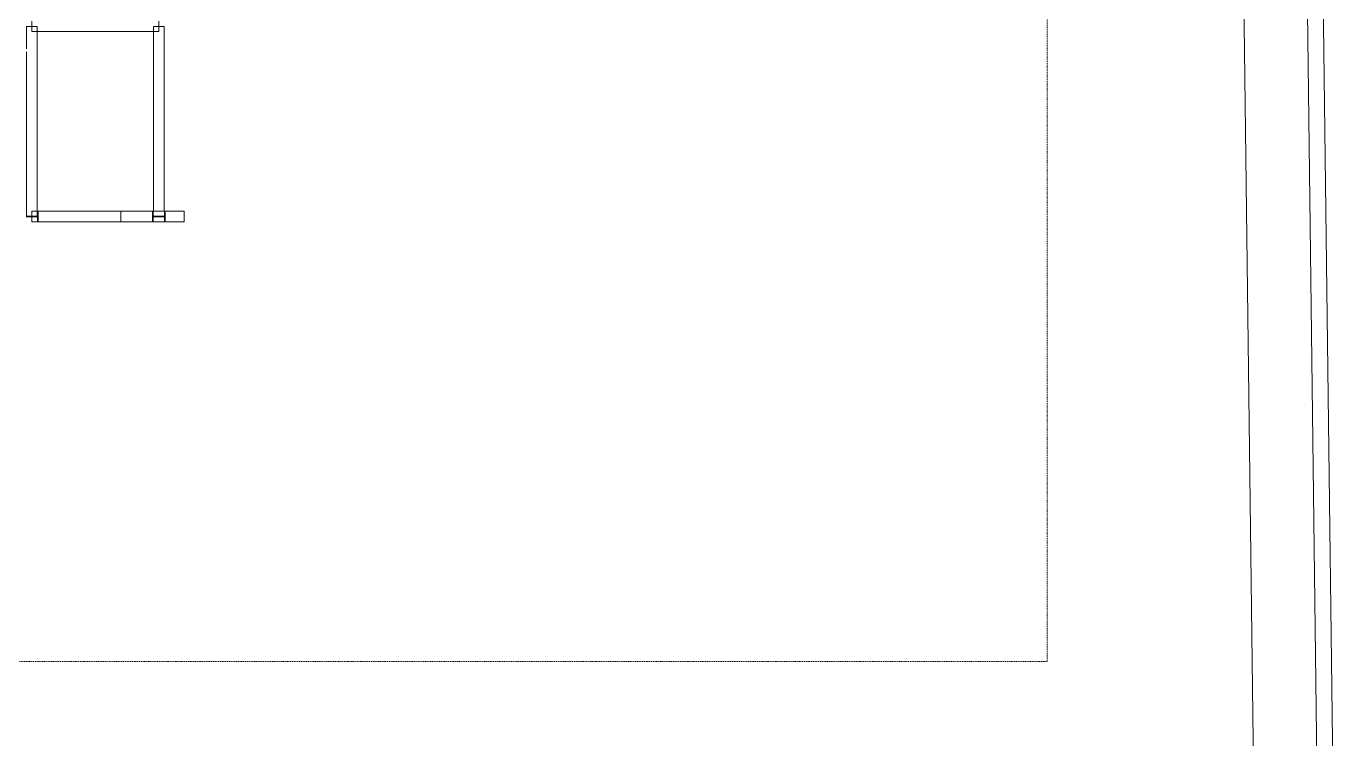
# Model space of a CAD drawing. Header units: inches. Extents: x 9 to 553326, y 5 to 186380.
# Drawn here: x 176878 to 197623, y 72489 to 83719 of the extents above; entities that cross this region are included whole.
import ezdxf

# ---------------------------------------------------------------- set-up
doc = ezdxf.new("R2010")
doc.units = ezdxf.units.IN
doc.header["$MEASUREMENT"] = 0
doc.linetypes.add('DIVIDE2', pattern=[0.625, 0.25, -0.125, 0, -0.125, 0, -0.125])
doc.layers.add('Layout', color=6, linetype='Continuous', lineweight=20)

msp = doc.modelspace()

# ---------------------------------------------------------------- linework, layer by layer
at = {"layer": 'Layout', "linetype": 'DIVIDE2', "ltscale": 10}
for p, q in [((192965, 123708), (192965, 73708)), ((192965, 73708), (162965, 73708))]:
    msp.add_line(p, q, dxfattribs=at)
at = {"layer": 'Layout', "color": 6, "linetype": 'Continuous'}
for p, q in [((176883, 83718), (177048, 83718)), ((176883, 83718), (176883, 83365)), ((176965, 83638), (176965, 83803)), ((176965, 83638), (178965, 83638)), ((177048, 83718), (177048, 80721)), ((178883, 83718), (178883, 80804)), ((178883, 83718), (179048, 83718)), ((178965, 83803), (178965, 83638)), ((179048, 83718), (179048, 80804)), ((176883, 83317), (176883, 80721)), ((177056, 80724), (176875, 80724)), ((176875, 80718), (177056, 80718)), ((177048, 80721), (176883, 80721)), ((176965, 80639), (176965, 80804)), ((176965, 80804), (178365, 80804)), ((177056, 80804), (177056, 80724)), ((177066, 80804), (177056, 80804)), ((177056, 80718), (177056, 80639)), ((177066, 80639), (177066, 80804)), ((178365, 80804), (179365, 80804)), ((178365, 80639), (178365, 80804)), ((178365, 80804), (179365, 80804)), ((178365, 80639), (178365, 80804)), ((178875, 80804), (178865, 80804)), ((178865, 80804), (178865, 80639)), ((178875, 80804), (178865, 80804)), ((178865, 80804), (178865, 80639)), ((178875, 80724), (178875, 80804)), ((178875, 80724), (178875, 80804)), ((179056, 80724), (178875, 80724)), ((179056, 80724), (178875, 80724)), ((178875, 80718), (179056, 80718)), ((178875, 80639), (178875, 80718)), ((178875, 80718), (179056, 80718)), ((178875, 80639), (178875, 80718)), ((179056, 80804), (179056, 80724)), ((179066, 80804), (179056, 80804)), ((179056, 80804), (179056, 80724)), ((179066, 80804), (179056, 80804)), ((179056, 80718), (179056, 80639)), ((179056, 80718), (179056, 80639)), ((179066, 80639), (179066, 80804)), ((179066, 80639), (179066, 80804)), ((179365, 80804), (179365, 80639)), ((179365, 80804), (179365, 80639)), ((176965, 80639), (178365, 80639)), ((177056, 80639), (177066, 80639)), ((178365, 80639), (179365, 80639)), ((178365, 80639), (179365, 80639)), ((178865, 80639), (178875, 80639)), ((178865, 80639), (178875, 80639)), ((179056, 80639), (179066, 80639)), ((179056, 80639), (179066, 80639))]:
    msp.add_line(p, q, dxfattribs=at)
at = {"layer": 'Layout', "color": 9}
for points in [[(22679, 127645), (22374, 124900), (21714, 118863), (21486, 116770), (30800, 117053), (31128, 114245), (35094, 90027), (18842, 85433), (14805, 84193), (32652, 53208), (46537, 32351), (65665, 4508), (94194, 15386), (126209, 23168), (195136, 38987), (197623, 59438), (197239, 90292), (197239, 175041), (151404, 174995), (105383, 173588), (79466, 170568), (46405, 162133), (52191, 129772), (41569, 127880)], [(23799, 126409), (23616, 124763), (22956, 118728), (22884, 118063), (31909, 118337), (32366, 114418), (36508, 89128), (19196, 84234), (16671, 83459), (33715, 53867), (47572, 33051), (66138, 6026), (93822, 16582), (125922, 24385), (194001, 40009), (196372, 59506), (195989, 90284), (195989, 173790), (151424, 173745), (105475, 172340), (79694, 169336), (47840, 161209), (53641, 128761), (41687, 126632)]]:
    msp.add_lwpolyline(points, close=True, dxfattribs=at)
msp.add_lwpolyline([(126152, 23411), (194909, 39191), (197373, 59452), (196989, 90290), (196989, 174791), (151408, 174745), (105402, 173339)], dxfattribs=at)

doc.saveas('drawing.dxf')
